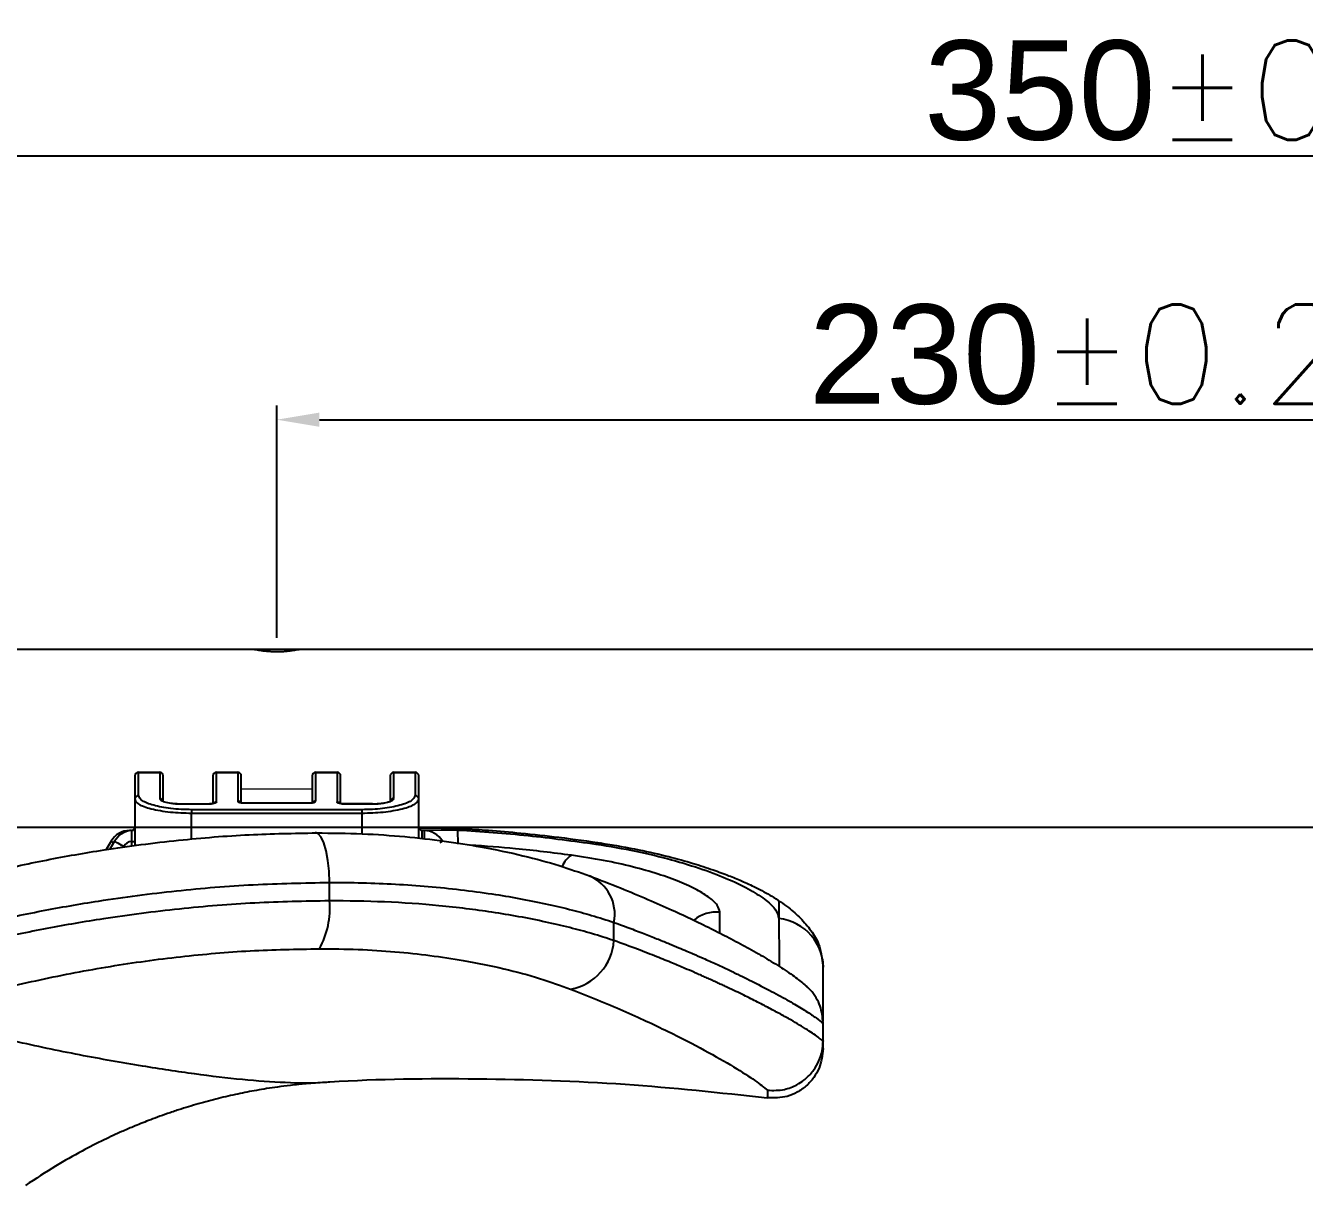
# Model space of a CAD drawing. Header units: millimetres. Extents: x 120 to 960, y 55 to 649.
# Drawn here: x 664.1 to 754.3, y 441.4 to 523.2 of the extents above; entities that cross this region are included whole.
import ezdxf

# ---------------------------------------------------------------- set-up
doc = ezdxf.new("R2010")
doc.units = ezdxf.units.MM
doc.layers.get('0').update_dxf_attribs({"lineweight": 13})
doc.layers.add('윤곽선', color=7, linetype='Continuous', lineweight=9)
doc.styles.get("Standard").update_dxf_attribs({"font": 'arial.ttf'})
doc.dimstyles.new('2-1사본 Standard', dxfattribs={"dimtxt": 2.5, "dimasz": 3, "dimexe": 1, "dimexo": 1, "dimgap": 1, "dimtad": 1, "dimdec": 1, "dimlfac": 2, "dimdsep": 46, "dimtxsty": 'Standard', "dimcen": 0.09, "dimclrd": 1, "dimclre": 1, "dimclrt": 2, "dimadec": 0, "dimazin": 0, "dimtfac": 1, "dimtdec": 1, "dimtmove": 0, "dimatfit": 3, "dimfxl": 0, "dimtolj": 1, "dimtzin": 0, "dimarcsym": 0})

# ---------------------------------------------------------------- blocks, each defined once
blk = doc.blocks.new('*D3')
at = {"layer": 'Defpoints', "color": 0}
for p in [(796.838, 495.404), (681.838, 479.044), (796.838, 479.044)]:
    blk.add_point(p, dxfattribs=at)
at = {"layer": '윤곽선', "color": 1, "lineweight": -2}
for p, q in [((681.838, 480.044), (681.838, 496.404)), ((796.838, 480.044), (796.838, 496.404)), ((684.838, 495.404), (793.838, 495.404))]:
    blk.add_line(p, q, dxfattribs=at)
at = {"layer": '윤곽선', "color": 1}
for points in [[(684.838, 495.904), (684.838, 494.904), (681.838, 495.404)], [(793.838, 494.904), (793.838, 495.904), (796.838, 495.404)]]:
    blk.add_solid(points, dxfattribs=at)
at = {"layer": '윤곽선', "color": 2, "insert": (738.284, 499.977), "char_height": 7, "attachment_point": 5}
blk.add_mtext('\\A1;230{\\Fromans,whtgtxt|c129;%%P0.2}', dxfattribs=at)
blk = doc.blocks.new('*D4')
at = {"layer": 'Defpoints', "color": 0}
for p in [(826.863, 514.009), (651.863, 479.702), (826.863, 475.978)]:
    blk.add_point(p, dxfattribs=at)
at = {"layer": '윤곽선', "color": 1, "lineweight": -2}
for p, q in [((651.863, 480.702), (651.863, 515.009)), ((826.863, 476.978), (826.863, 515.009)), ((654.863, 514.009), (823.863, 514.009))]:
    blk.add_line(p, q, dxfattribs=at)
at = {"layer": '윤곽선', "color": 1}
for points in [[(654.863, 514.509), (654.863, 513.509), (651.863, 514.009)], [(823.863, 513.509), (823.863, 514.509), (826.863, 514.009)]]:
    blk.add_solid(points, dxfattribs=at)
at = {"layer": '윤곽선', "color": 2, "insert": (746.416, 518.583), "char_height": 7, "attachment_point": 5}
blk.add_mtext('\\A1;350{\\Fromans,whtgtxt|c129;%%P0.3}', dxfattribs=at)

msp = doc.modelspace()

# ---------------------------------------------------------------- linework, layer by layer
at = {"color": 7, "linetype": 'Continuous', "lineweight": 25}
for p, q in [((818.863, 479.202), (651.863, 479.202)), ((672.088, 470.559), (673.588, 470.559)), ((672.088, 470.559), (673.588, 470.559)), ((672.088, 470.555), (673.588, 470.555)), ((672.088, 468.912), (672.088, 470.555)), ((672.088, 470.555), (673.588, 470.555)), ((672.088, 468.912), (672.088, 470.555)), ((673.588, 470.555), (673.588, 468.724)), ((673.588, 470.555), (673.588, 468.724)), ((677.588, 470.559), (679.088, 470.559)), ((677.588, 470.559), (679.088, 470.559)), ((677.588, 470.555), (679.088, 470.555)), ((677.588, 468.466), (677.588, 470.555)), ((677.588, 470.555), (679.088, 470.555)), ((677.588, 468.466), (677.588, 470.555)), ((679.088, 470.555), (679.088, 468.531)), ((679.088, 470.555), (679.088, 468.531)), ((684.588, 470.559), (686.088, 470.559)), ((684.588, 470.559), (686.088, 470.559)), ((684.588, 470.555), (686.088, 470.555)), ((684.588, 468.531), (684.588, 470.555)), ((684.588, 470.555), (686.088, 470.555)), ((684.588, 468.531), (684.588, 470.555)), ((686.088, 470.555), (686.088, 468.466)), ((686.088, 470.555), (686.088, 468.466)), ((690.088, 470.559), (691.588, 470.559)), ((690.088, 470.559), (691.588, 470.559)), ((690.088, 470.555), (691.588, 470.555)), ((690.088, 468.724), (690.088, 470.555)), ((690.088, 470.555), (691.588, 470.555)), ((690.088, 468.724), (690.088, 470.555)), ((691.588, 470.555), (691.588, 468.912)), ((691.588, 470.555), (691.588, 468.912)), ((671.838, 470.309), (671.838, 468.669)), ((671.838, 470.309), (671.838, 468.669)), ((673.838, 468.481), (673.838, 470.309)), ((673.838, 468.481), (673.838, 470.309)), ((677.338, 470.309), (677.338, 468.362)), ((677.338, 470.309), (677.338, 468.362)), ((679.338, 468.423), (679.338, 470.309)), ((679.338, 468.423), (679.338, 470.309)), ((684.338, 470.309), (684.338, 468.427)), ((684.338, 470.309), (684.338, 468.427)), ((686.338, 468.357), (686.338, 470.309)), ((686.338, 468.357), (686.338, 470.309)), ((689.838, 470.309), (689.838, 468.481)), ((689.838, 470.309), (689.838, 468.481)), ((691.838, 468.669), (691.838, 470.309)), ((691.838, 468.669), (691.838, 470.309)), ((671.838, 468.669), (671.838, 465.372)), ((671.838, 468.669), (671.838, 465.372)), ((691.838, 465.915), (691.838, 468.669)), ((691.838, 465.915), (691.838, 468.669)), ((675.088, 468.342), (677.088, 468.342)), ((675.088, 468.342), (677.088, 468.342)), ((675.088, 468.334), (677.088, 468.334)), ((675.088, 468.334), (677.088, 468.334)), ((687.838, 467.925), (675.838, 467.925)), ((675.838, 467.925), (675.838, 467.684)), ((687.838, 467.925), (675.838, 467.925)), ((675.838, 467.925), (675.838, 467.684)), ((679.588, 468.408), (684.088, 468.408)), ((679.588, 468.408), (684.088, 468.408)), ((679.588, 468.4), (684.088, 468.4)), ((679.588, 468.4), (684.088, 468.4)), ((686.588, 468.342), (688.588, 468.342)), ((686.588, 468.342), (688.588, 468.342)), ((688.588, 468.334), (686.588, 468.334)), ((688.588, 468.334), (686.588, 468.334)), ((687.838, 467.925), (687.838, 467.684)), ((687.838, 467.925), (687.838, 467.684)), ((675.838, 467.684), (687.838, 467.684)), ((675.838, 467.684), (687.838, 467.684)), ((651.863, 466.702), (787.239, 466.702)), ((651.863, 466.702), (671.838, 466.702)), ((651.863, 466.702), (787.239, 466.702)), ((651.863, 466.702), (671.838, 466.702)), ((671.588, 466.452), (671.462, 466.452)), ((671.588, 466.452), (671.462, 466.452)), ((671.605, 466.449), (671.605, 466.433)), ((671.605, 466.449), (671.605, 466.433)), ((684.619, 466.29), (684.538, 466.297)), ((684.619, 466.29), (684.538, 466.297)), ((691.893, 466.649), (694.932, 466.593)), ((691.893, 466.649), (694.932, 466.593)), ((692.214, 466.452), (692.088, 466.452)), ((692.214, 466.452), (692.088, 466.452)), ((694.619, 465.491), (694.6, 466.492)), ((694.619, 465.491), (694.6, 466.492)), ((670.163, 465.702), (669.822, 465.111)), ((670.163, 465.702), (669.822, 465.111)), ((670.405, 465.702), (670.083, 465.144)), ((670.405, 465.702), (670.083, 465.144)), ((671.588, 465.693), (671.838, 465.693)), ((671.588, 465.693), (671.838, 465.693)), ((685.549, 461.502), (685.549, 462.797)), ((685.549, 461.502), (685.549, 462.797)), ((705.603, 458.703), (705.603, 459.983)), ((705.603, 458.703), (705.603, 459.983)), ((720.286, 457.419), (720.338, 456.829)), ((720.286, 457.419), (720.338, 456.829)), ((720.338, 451.629), (720.338, 452.872)), ((720.338, 451.629), (720.338, 452.872)), ((685.228, 448.709), (685.126, 448.697)), ((685.228, 448.709), (685.126, 448.697)), ((716.414, 447.676), (716.414, 447.679)), ((716.414, 447.676), (716.414, 447.679))]:
    msp.add_line(p, q, dxfattribs=at)
for p, q in [((683.442, 479.203), (680.235, 479.201)), ((683.442, 479.203), (680.235, 479.201)), ((684.338, 469.368), (679.338, 469.368)), ((684.338, 469.368), (679.338, 469.368))]:
    msp.add_line(p, q)
at = {"color": 8, "linetype": 'Continuous', "lineweight": 25}
for p, q in [((672.088, 470.559), (672.088, 470.555)), ((672.088, 470.559), (672.088, 470.555)), ((673.588, 470.559), (673.588, 470.555)), ((673.588, 470.559), (673.588, 470.555)), ((677.588, 470.559), (677.588, 470.555)), ((677.588, 470.559), (677.588, 470.555)), ((679.088, 470.559), (679.088, 470.555)), ((679.088, 470.559), (679.088, 470.555)), ((684.588, 470.555), (684.588, 470.559)), ((684.588, 470.555), (684.588, 470.559)), ((686.088, 470.555), (686.088, 470.559)), ((686.088, 470.555), (686.088, 470.559)), ((690.088, 470.555), (690.088, 470.559)), ((690.088, 470.555), (690.088, 470.559)), ((691.588, 470.555), (691.588, 470.559)), ((691.588, 470.555), (691.588, 470.559)), ((675.088, 468.342), (675.088, 468.334)), ((675.088, 468.342), (675.088, 468.334)), ((677.088, 468.342), (677.088, 468.334)), ((677.088, 468.342), (677.088, 468.334)), ((679.588, 468.408), (679.588, 468.4)), ((679.588, 468.408), (679.588, 468.4)), ((684.088, 468.408), (684.088, 468.4)), ((684.088, 468.408), (684.088, 468.4)), ((686.588, 468.334), (686.588, 468.342)), ((686.588, 468.334), (686.588, 468.342)), ((688.588, 468.334), (688.588, 468.342)), ((688.588, 468.334), (688.588, 468.342)), ((675.838, 465.843), (675.838, 467.684)), ((675.838, 465.843), (675.838, 467.684)), ((687.838, 467.684), (687.838, 466.225)), ((687.838, 467.684), (687.838, 466.225)), ((671.462, 466.433), (671.462, 466.452)), ((671.462, 466.433), (671.462, 466.452)), ((671.588, 466.452), (671.588, 466.448)), ((671.588, 466.452), (671.588, 466.448)), ((692.002, 466.512), (694.6, 466.492)), ((692.002, 466.512), (694.6, 466.492)), ((692.088, 465.89), (692.088, 466.452)), ((692.088, 465.89), (692.088, 466.452)), ((692.214, 466.452), (692.214, 465.875)), ((692.214, 466.452), (692.214, 465.875)), ((671.588, 465.693), (671.588, 465.34)), ((671.588, 465.693), (671.588, 465.34)), ((713.065, 459.229), (713.056, 460.701)), ((713.065, 459.229), (713.056, 460.701))]:
    msp.add_line(p, q, dxfattribs=at)
at = {"color": 8, "linetype": 'Continuous', "lineweight": 25, "flags": 128}
for points in [[(685.549, 462.797), (685.52, 463.594), (685.442, 464.349), (685.317, 465.023), (685.154, 465.579), (684.959, 465.99), (684.745, 466.232), (684.619, 466.29)], [(685.549, 462.797), (685.52, 463.594), (685.442, 464.349), (685.317, 465.023), (685.154, 465.579), (684.959, 465.99), (684.745, 466.232), (684.619, 466.29)], [(694.6, 466.492), (694.829, 466.603), (694.933, 466.593)], [(694.6, 466.492), (694.829, 466.603), (694.933, 466.593)], [(670.345, 465.598), (670.273, 465.639), (670.213, 465.674), (670.176, 465.695), (670.163, 465.702)], [(670.345, 465.598), (670.273, 465.639), (670.213, 465.674), (670.176, 465.695), (670.163, 465.702)], [(693.513, 465.702), (693.5, 465.695), (693.463, 465.674), (693.403, 465.639), (693.332, 465.598)], [(693.513, 465.702), (693.5, 465.695), (693.463, 465.674), (693.403, 465.639), (693.332, 465.598)], [(704.334, 465.498), (704.67, 465.577), (704.829, 465.552)], [(704.334, 465.498), (704.67, 465.577), (704.829, 465.552)]]:
    msp.add_lwpolyline(points, dxfattribs=at)
at = {"color": 7, "linetype": 'Continuous', "lineweight": 25, "flags": 128}
msp.add_lwpolyline([(671.055, 465.327), (670.928, 465.4), (670.806, 465.471), (670.694, 465.536), (670.595, 465.592), (670.515, 465.639), (670.454, 465.674), (670.418, 465.695), (670.405, 465.702)], dxfattribs=at)
msp.add_lwpolyline([(671.055, 465.327), (670.928, 465.4), (670.806, 465.471), (670.694, 465.536), (670.595, 465.592), (670.515, 465.639), (670.454, 465.674), (670.418, 465.695), (670.405, 465.702)], dxfattribs=at)
at = {"color": 7, "linetype": 'Continuous', "lineweight": 25}
for centre, radius, start, end in [((672.088, 470.309), 0.25, 90, 180), ((672.088, 470.309), 0.25, 90, 180), ((672.086, 470.307), 0.248, 89.51572, 179.5018), ((672.086, 470.307), 0.248, 89.51572, 179.5018), ((673.588, 470.309), 0.25, 0, 90), ((673.588, 470.309), 0.25, 0, 90), ((673.59, 470.307), 0.248, 0.49942, 90.48306), ((673.59, 470.307), 0.248, 0.49942, 90.48306), ((677.588, 470.309), 0.25, 90, 180), ((677.588, 470.309), 0.25, 90, 180), ((677.586, 470.307), 0.248, 89.51572, 179.5018), ((677.586, 470.307), 0.248, 89.51572, 179.5018), ((679.088, 470.309), 0.25, 0, 90), ((679.088, 470.309), 0.25, 0, 90), ((679.09, 470.307), 0.248, 0.49942, 90.48306), ((679.09, 470.307), 0.248, 0.49942, 90.48306), ((684.588, 470.309), 0.25, 90, 180), ((684.588, 470.309), 0.25, 90, 180), ((684.586, 470.307), 0.248, 89.51572, 179.5018), ((684.586, 470.307), 0.248, 89.51572, 179.5018), ((686.088, 470.309), 0.25, 0, 90), ((686.088, 470.309), 0.25, 0, 90), ((686.09, 470.307), 0.248, 0.4982, 90.48428), ((686.09, 470.307), 0.248, 0.4982, 90.48428), ((690.088, 470.309), 0.25, 90, 180), ((690.088, 470.309), 0.25, 90, 180), ((690.086, 470.307), 0.248, 89.51572, 179.5018), ((690.086, 470.307), 0.248, 89.51572, 179.5018), ((691.588, 470.309), 0.25, 0, 90), ((691.588, 470.309), 0.25, 0, 90), ((691.59, 470.307), 0.248, 0.4982, 90.48428), ((691.59, 470.307), 0.248, 0.4982, 90.48428), ((672.084, 468.665), 0.246, 89.16643, 179.13814), ((672.084, 468.665), 0.246, 89.16643, 179.13814), ((691.592, 468.665), 0.246, 0.86186, 90.83357), ((691.592, 468.665), 0.246, 0.86186, 90.83357), ((671.462, 464.952), 1.5, 90, 150), ((671.462, 464.952), 1.5, 90, 150), ((671.704, 464.952), 1.5, 93.80151, 150), ((671.704, 464.952), 1.5, 93.80151, 150), ((671.588, 466.702), 0.25, 270, 0), ((671.588, 466.702), 0.25, 270, 0), ((671.588, 466.698), 0.25, 273.80151, 0), ((671.588, 466.698), 0.25, 273.80151, 0), ((692.088, 466.702), 0.25, 180, 270), ((692.088, 466.702), 0.25, 180, 270), ((692.214, 464.952), 1.5, 30, 90), ((692.214, 464.952), 1.5, 30, 90), ((671.704, 464.952), 0.75, 98.89943, 150), ((671.704, 464.952), 0.75, 98.89943, 150), ((679.792, 460.947), 5.784, 330.78793, 5.50268), ((679.792, 460.947), 5.784, 330.78793, 5.50268), ((701.878, 458.958), 3.734, 280.33732, 356.07901), ((701.878, 458.958), 3.734, 280.33732, 356.07901)]:
    msp.add_arc(centre, radius, start, end, dxfattribs=at)
at = {"color": 8, "linetype": 'Continuous', "lineweight": 25}
for centre, radius, start, end in [((673.591, 468.476), 0.248, 12.19103, 90.75222), ((673.591, 468.476), 0.248, 12.19103, 90.75222), ((690.085, 468.476), 0.248, 89.24457, 167.94762), ((690.085, 468.476), 0.248, 89.24457, 167.94762), ((677.587, 468.213), 0.253, 89.73945, 143.47592), ((677.587, 468.213), 0.253, 89.73945, 143.47592), ((679.089, 468.279), 0.253, 36.78351, 90.25944), ((679.089, 468.279), 0.253, 36.78351, 90.25944), ((684.587, 468.279), 0.253, 89.74152, 143.2147), ((684.587, 468.279), 0.253, 89.74152, 143.2147), ((686.089, 468.214), 0.252, 36.38489, 90.31136), ((686.089, 468.214), 0.252, 36.38489, 90.31136), ((703.475, 463.305), 1.656, 121.75659, 157.79304), ((703.475, 463.305), 1.656, 121.75659, 157.79304), ((702.71, 460.551), 2.948, 348.87991, 66.60871), ((702.71, 460.551), 2.948, 348.87991, 66.60871), ((712.837, 458.183), 2.528, 85.01803, 128.99954), ((712.837, 458.183), 2.528, 85.01803, 128.99954), ((716.871, 456.795), 3.472, 357.04261, 84.24235), ((716.871, 456.795), 3.472, 357.04261, 84.24235)]:
    msp.add_arc(centre, radius, start, end, dxfattribs=at)
at = {"color": 7, "linetype": 'Continuous', "lineweight": 25}
for points, knots in [([(683.442, 479.201), (683.44, 479.202), (683.429, 479.204), (683.313, 479.187), (683.094, 479.148), (682.862, 479.116), (682.69, 479.093), (682.47, 479.069), (682.151, 479.048), (681.834, 479.041), (681.517, 479.049), (681.209, 479.069), (681.015, 479.09), (680.903, 479.104), (680.817, 479.116), (680.579, 479.149), (680.36, 479.188), (680.247, 479.204), (680.237, 479.202), (680.235, 479.201)], [0, 0, 0, 0, 0.019468, 0.089551, 0.2263, 0.273774, 0.287712, 0.363732, 0.434429, 0.50107, 0.567205, 0.638414, 0.70708, 0.709003, 0.726209, 0.775801, 0.91245, 0.98273, 1, 1, 1, 1]), ([(683.442, 479.201), (683.44, 479.202), (683.429, 479.204), (683.313, 479.187), (683.094, 479.148), (682.862, 479.116), (682.69, 479.093), (682.47, 479.069), (682.151, 479.048), (681.834, 479.041), (681.517, 479.049), (681.209, 479.069), (681.015, 479.09), (680.903, 479.104), (680.817, 479.116), (680.579, 479.149), (680.36, 479.188), (680.247, 479.204), (680.237, 479.202), (680.235, 479.201)], [0, 0, 0, 0, 0.019468, 0.089551, 0.2263, 0.273774, 0.287712, 0.363732, 0.434429, 0.50107, 0.567205, 0.638414, 0.70708, 0.709003, 0.726209, 0.775801, 0.91245, 0.98273, 1, 1, 1, 1]), ([(671.838, 468.669), (671.866, 468.582), (671.902, 468.472), (672.063, 468.356), (672.299, 468.204), (672.769, 468.026), (673.609, 467.853), (674.545, 467.723), (675.328, 467.7), (675.838, 467.684)], [0, 0, 0, 0, 0.180705, 0.229749, 0.243882, 0.499671, 0.632877, 0.760702, 1, 1, 1, 1]), ([(671.838, 468.669), (671.866, 468.582), (671.902, 468.472), (672.063, 468.356), (672.299, 468.204), (672.769, 468.026), (673.609, 467.853), (674.545, 467.723), (675.328, 467.7), (675.838, 467.684)], [0, 0, 0, 0, 0.180705, 0.229749, 0.243882, 0.499671, 0.632877, 0.760702, 1, 1, 1, 1]), ([(675.838, 467.925), (675.59, 467.929), (675.089, 467.937), (674.137, 468.023), (673.097, 468.215), (672.255, 468.548), (672.144, 468.79), (672.088, 468.912)], [0, 0, 0, 0, 0.1247747, 0.2514306, 0.5006151, 0.7495797, 1, 1, 1, 1]), ([(675.838, 467.925), (675.59, 467.929), (675.089, 467.937), (674.137, 468.023), (673.097, 468.215), (672.255, 468.548), (672.144, 468.79), (672.088, 468.912)], [0, 0, 0, 0, 0.1247747, 0.2514306, 0.5006151, 0.7495797, 1, 1, 1, 1]), ([(673.588, 468.724), (673.61, 468.674), (673.654, 468.576), (673.993, 468.445), (674.407, 468.371), (674.789, 468.338), (674.988, 468.335), (675.088, 468.334)], [0, 0, 0, 0, 0.250202, 0.499856, 0.749392, 0.87475, 1, 1, 1, 1]), ([(673.588, 468.724), (673.61, 468.674), (673.654, 468.576), (673.993, 468.445), (674.407, 468.371), (674.789, 468.338), (674.988, 468.335), (675.088, 468.334)], [0, 0, 0, 0, 0.250202, 0.499856, 0.749392, 0.87475, 1, 1, 1, 1]), ([(691.588, 468.912), (691.532, 468.79), (691.42, 468.547), (690.578, 468.215), (689.541, 468.024), (688.589, 467.938), (688.089, 467.929), (687.838, 467.925)], [0, 0, 0, 0, 0.250755, 0.499811, 0.748682, 0.874043, 1, 1, 1, 1]), ([(691.588, 468.912), (691.532, 468.79), (691.42, 468.547), (690.578, 468.215), (689.541, 468.024), (688.589, 467.938), (688.089, 467.929), (687.838, 467.925)], [0, 0, 0, 0, 0.250755, 0.499811, 0.748682, 0.874043, 1, 1, 1, 1]), ([(687.838, 467.684), (688.348, 467.7), (689.13, 467.723), (690.066, 467.853), (690.894, 468.023), (691.352, 468.195), (691.599, 468.346), (691.772, 468.466), (691.81, 468.583), (691.838, 468.669)], [0, 0, 0, 0, 0.23907, 0.366769, 0.499842, 0.748627, 0.756113, 0.819702, 1, 1, 1, 1]), ([(687.838, 467.684), (688.348, 467.7), (689.13, 467.723), (690.066, 467.853), (690.894, 468.023), (691.352, 468.195), (691.599, 468.346), (691.772, 468.466), (691.81, 468.583), (691.838, 468.669)], [0, 0, 0, 0, 0.23907, 0.366769, 0.499842, 0.748627, 0.756113, 0.819702, 1, 1, 1, 1]), ([(688.588, 468.334), (688.688, 468.335), (688.888, 468.338), (689.27, 468.371), (689.685, 468.446), (690.023, 468.576), (690.066, 468.675), (690.088, 468.724)], [0, 0, 0, 0, 0.125396, 0.251576, 0.500994, 0.750467, 1, 1, 1, 1]), ([(688.588, 468.334), (688.688, 468.335), (688.888, 468.338), (689.27, 468.371), (689.685, 468.446), (690.023, 468.576), (690.066, 468.675), (690.088, 468.724)], [0, 0, 0, 0, 0.125396, 0.251576, 0.500994, 0.750467, 1, 1, 1, 1]), ([(674.396, 468.385), (674.493, 468.373), (674.704, 468.348), (674.953, 468.344), (675.088, 468.342)], [0, 0, 0, 0, 0.455156, 1, 1, 1, 1]), ([(674.396, 468.385), (674.493, 468.373), (674.704, 468.348), (674.953, 468.344), (675.088, 468.342)], [0, 0, 0, 0, 0.455156, 1, 1, 1, 1]), ([(677.588, 468.466), (677.582, 468.449), (677.569, 468.415), (677.47, 468.378), (677.371, 468.356), (677.283, 468.343), (677.188, 468.335), (677.122, 468.334), (677.088, 468.334)], [0, 0, 0, 0, 0.2506822, 0.4991552, 0.6280756, 0.7508945, 0.87303, 1, 1, 1, 1]), ([(677.588, 468.466), (677.582, 468.449), (677.569, 468.415), (677.47, 468.378), (677.371, 468.356), (677.283, 468.343), (677.188, 468.335), (677.122, 468.334), (677.088, 468.334)], [0, 0, 0, 0, 0.2506822, 0.4991552, 0.6280756, 0.7508945, 0.87303, 1, 1, 1, 1]), ([(677.088, 468.342), (677.122, 468.342), (677.187, 468.343), (677.267, 468.349), (677.323, 468.355), (677.341, 468.354), (677.349, 468.354)], [0, 0, 0, 0, 0.290313, 0.555794, 0.799933, 1, 1, 1, 1]), ([(677.088, 468.342), (677.122, 468.342), (677.187, 468.343), (677.267, 468.349), (677.323, 468.355), (677.341, 468.354), (677.349, 468.354)], [0, 0, 0, 0, 0.290313, 0.555794, 0.799933, 1, 1, 1, 1]), ([(679.088, 468.531), (679.094, 468.514), (679.107, 468.481), (679.206, 468.444), (679.305, 468.422), (679.392, 468.409), (679.488, 468.401), (679.554, 468.4), (679.588, 468.4)], [0, 0, 0, 0, 0.250396, 0.498307, 0.6275306, 0.7505883, 0.8729003, 1, 1, 1, 1]), ([(679.088, 468.531), (679.094, 468.514), (679.107, 468.481), (679.206, 468.444), (679.305, 468.422), (679.392, 468.409), (679.488, 468.401), (679.554, 468.4), (679.588, 468.4)], [0, 0, 0, 0, 0.250396, 0.498307, 0.6275306, 0.7505883, 0.8729003, 1, 1, 1, 1]), ([(679.346, 468.417), (679.361, 468.416), (679.393, 468.415), (679.476, 468.408), (679.549, 468.408), (679.588, 468.408)], [0, 0, 0, 0, 0.269065, 0.607993, 1, 1, 1, 1]), ([(679.346, 468.417), (679.361, 468.416), (679.393, 468.415), (679.476, 468.408), (679.549, 468.408), (679.588, 468.408)], [0, 0, 0, 0, 0.269065, 0.607993, 1, 1, 1, 1]), ([(684.088, 468.4), (684.122, 468.4), (684.188, 468.401), (684.283, 468.409), (684.371, 468.422), (684.47, 468.444), (684.569, 468.48), (684.582, 468.514), (684.588, 468.531)], [0, 0, 0, 0, 0.126978, 0.249127, 0.371942, 0.500842, 0.749337, 1, 1, 1, 1]), ([(684.088, 468.4), (684.122, 468.4), (684.188, 468.401), (684.283, 468.409), (684.371, 468.422), (684.47, 468.444), (684.569, 468.48), (684.582, 468.514), (684.588, 468.531)], [0, 0, 0, 0, 0.126978, 0.249127, 0.371942, 0.500842, 0.749337, 1, 1, 1, 1]), ([(684.088, 468.408), (684.122, 468.408), (684.187, 468.409), (684.267, 468.415), (684.322, 468.421), (684.34, 468.42), (684.348, 468.419)], [0, 0, 0, 0, 0.2934696, 0.5618441, 0.8086628, 1, 1, 1, 1]), ([(684.088, 468.408), (684.122, 468.408), (684.187, 468.409), (684.267, 468.415), (684.322, 468.421), (684.34, 468.42), (684.348, 468.419)], [0, 0, 0, 0, 0.2934696, 0.5618441, 0.8086628, 1, 1, 1, 1]), ([(686.588, 468.334), (686.554, 468.334), (686.488, 468.335), (686.392, 468.343), (686.305, 468.356), (686.206, 468.378), (686.107, 468.415), (686.094, 468.449), (686.088, 468.466)], [0, 0, 0, 0, 0.127087, 0.249394, 0.372452, 0.501698, 0.749591, 1, 1, 1, 1]), ([(686.588, 468.334), (686.554, 468.334), (686.488, 468.335), (686.392, 468.343), (686.305, 468.356), (686.206, 468.378), (686.107, 468.415), (686.094, 468.449), (686.088, 468.466)], [0, 0, 0, 0, 0.127087, 0.249394, 0.372452, 0.501698, 0.749591, 1, 1, 1, 1]), ([(686.344, 468.351), (686.359, 468.35), (686.392, 468.349), (686.476, 468.342), (686.549, 468.342), (686.588, 468.342)], [0, 0, 0, 0, 0.281674, 0.614852, 1, 1, 1, 1]), ([(686.344, 468.351), (686.359, 468.35), (686.392, 468.349), (686.476, 468.342), (686.549, 468.342), (686.588, 468.342)], [0, 0, 0, 0, 0.281674, 0.614852, 1, 1, 1, 1]), ([(688.588, 468.342), (688.703, 468.344), (688.925, 468.347), (689.223, 468.376), (689.458, 468.412), (689.655, 468.454), (689.715, 468.476), (689.747, 468.488)], [0, 0, 0, 0, 0.219586, 0.424791, 0.616325, 0.795019, 1, 1, 1, 1]), ([(688.588, 468.342), (688.703, 468.344), (688.925, 468.347), (689.223, 468.376), (689.458, 468.412), (689.655, 468.454), (689.715, 468.476), (689.747, 468.488)], [0, 0, 0, 0, 0.219586, 0.424791, 0.616325, 0.795019, 1, 1, 1, 1]), ([(653.126, 461.144), (654.528, 461.581), (657.276, 462.437), (661.459, 463.503), (665.573, 464.397), (670.054, 465.187), (674.837, 465.804), (679.851, 466.207), (683.052, 466.263), (684.62, 466.29)], [0, 0, 0, 0, 0.139349, 0.2731, 0.403078, 0.530075, 0.693977, 0.850161, 1, 1, 1, 1]), ([(653.126, 461.144), (654.528, 461.581), (657.276, 462.437), (661.459, 463.503), (665.573, 464.397), (670.054, 465.187), (674.837, 465.804), (679.851, 466.207), (683.052, 466.263), (684.62, 466.29)], [0, 0, 0, 0, 0.139349, 0.2731, 0.403078, 0.530075, 0.693977, 0.850161, 1, 1, 1, 1]), ([(671.605, 466.433), (671.627, 466.439), (671.673, 466.45), (671.736, 466.489), (671.791, 466.544), (671.812, 466.588), (671.822, 466.61)], [0, 0, 0, 0, 0.2338234, 0.4824092, 0.7401465, 1, 1, 1, 1]), ([(671.605, 466.433), (671.627, 466.439), (671.673, 466.45), (671.736, 466.489), (671.791, 466.544), (671.812, 466.588), (671.822, 466.61)], [0, 0, 0, 0, 0.2338234, 0.4824092, 0.7401465, 1, 1, 1, 1]), ([(684.62, 466.29), (685.709, 466.278), (687.847, 466.256), (690.861, 466.045), (693.649, 465.732), (696.457, 465.287), (699.188, 464.708), (701.769, 464.007), (703.185, 463.505), (703.879, 463.258)], [0, 0, 0, 0, 0.139795, 0.274493, 0.405573, 0.53319, 0.695634, 0.850765, 1, 1, 1, 1]), ([(684.62, 466.29), (685.709, 466.278), (687.847, 466.256), (690.861, 466.045), (693.649, 465.732), (696.457, 465.287), (699.188, 464.708), (701.769, 464.007), (703.185, 463.505), (703.879, 463.258)], [0, 0, 0, 0, 0.139795, 0.274493, 0.405573, 0.53319, 0.695634, 0.850765, 1, 1, 1, 1]), ([(694.6, 466.492), (696.261, 466.379), (699.579, 466.153), (702.75, 465.716), (704.334, 465.498)], [0, 0, 0, 0, 0.50035, 1, 1, 1, 1]), ([(694.6, 466.492), (696.261, 466.379), (699.579, 466.153), (702.75, 465.716), (704.334, 465.498)], [0, 0, 0, 0, 0.50035, 1, 1, 1, 1]), ([(694.932, 466.593), (695.541, 466.555), (696.917, 466.468), (699.187, 466.269), (701.892, 465.976), (703.799, 465.701), (704.828, 465.552)], [0, 0, 0, 0, 0.180164, 0.406784, 0.679905, 1, 1, 1, 1]), ([(694.932, 466.593), (695.541, 466.555), (696.917, 466.468), (699.187, 466.269), (701.892, 465.976), (703.799, 465.701), (704.828, 465.552)], [0, 0, 0, 0, 0.180164, 0.406784, 0.679905, 1, 1, 1, 1]), ([(704.334, 465.498), (705.286, 465.34), (707.176, 465.026), (709.695, 464.409), (711.914, 463.726), (713.788, 462.996), (715.291, 462.253), (716.382, 461.53), (717.084, 460.844), (717.174, 460.448), (717.219, 460.25), (717.219, 460.25), (717.219, 460.25), (717.219, 460.25), (717.219, 460.25), (717.219, 460.25), (717.219, 460.25)], [0, 0, 0, 0, 0.127579, 0.253453, 0.379062, 0.504281, 0.628388, 0.753016, 0.876366, 1, 1, 1, 1, 1, 1, 1.000011, 1.000011, 1.000011, 1.000011]), ([(704.334, 465.498), (705.286, 465.34), (707.176, 465.026), (709.695, 464.409), (711.914, 463.726), (713.788, 462.996), (715.291, 462.253), (716.382, 461.53), (717.084, 460.844), (717.174, 460.448), (717.219, 460.25), (717.219, 460.25), (717.219, 460.25), (717.219, 460.25), (717.219, 460.25), (717.219, 460.25), (717.219, 460.25)], [0, 0, 0, 0, 0.127579, 0.253453, 0.379062, 0.504281, 0.628388, 0.753016, 0.876366, 1, 1, 1, 1, 1, 1, 1.000011, 1.000011, 1.000011, 1.000011]), ([(704.828, 465.552), (705.683, 465.408), (707.301, 465.136), (709.402, 464.646), (711.136, 464.165), (712.536, 463.71), (713.664, 463.295), (714.632, 462.897), (715.661, 462.422), (716.8, 461.802), (717.868, 461.075), (718.796, 460.263), (719.527, 459.399), (720.04, 458.539), (720.151, 457.99), (720.199, 457.757), (720.199, 457.757), (720.199, 457.757), (720.199, 457.757), (720.233, 457.588), (720.267, 457.419), (720.301, 457.25)], [0, 0, 0, 0, 0.10661, 0.201691, 0.285901, 0.360065, 0.423935, 0.47869, 0.539837, 0.61249, 0.697847, 0.770301, 0.849618, 0.936234, 1, 1, 1, 1, 1, 1, 1.046231, 1.046231, 1.046231, 1.046231]), ([(704.828, 465.552), (705.683, 465.408), (707.301, 465.136), (709.402, 464.646), (711.136, 464.165), (712.536, 463.71), (713.664, 463.295), (714.632, 462.897), (715.661, 462.422), (716.8, 461.802), (717.868, 461.075), (718.796, 460.263), (719.527, 459.399), (720.04, 458.539), (720.151, 457.99), (720.199, 457.757), (720.199, 457.757), (720.199, 457.757), (720.199, 457.757), (720.233, 457.588), (720.267, 457.419), (720.301, 457.25)], [0, 0, 0, 0, 0.10661, 0.201691, 0.285901, 0.360065, 0.423935, 0.47869, 0.539837, 0.61249, 0.697847, 0.770301, 0.849618, 0.936234, 1, 1, 1, 1, 1, 1, 1.046231, 1.046231, 1.046231, 1.046231]), ([(713.056, 460.701), (713.019, 460.862), (712.946, 461.182), (712.377, 461.72), (711.489, 462.279), (710.271, 462.844), (708.747, 463.396), (706.943, 463.907), (704.899, 464.366), (703.37, 464.597), (702.603, 464.713)], [0, 0, 0, 0, 0.1248395, 0.2488304, 0.3731384, 0.4979321, 0.6225087, 0.7484077, 0.8737949, 1, 1, 1, 1]), ([(713.056, 460.701), (713.019, 460.862), (712.946, 461.182), (712.377, 461.72), (711.489, 462.279), (710.271, 462.844), (708.747, 463.396), (706.943, 463.907), (704.899, 464.366), (703.37, 464.597), (702.603, 464.713)], [0, 0, 0, 0, 0.1248395, 0.2488304, 0.3731384, 0.4979321, 0.6225087, 0.7484077, 0.8737949, 1, 1, 1, 1]), ([(703.879, 463.258), (704.618, 462.974), (706.06, 462.421), (707.984, 461.615), (709.686, 460.864), (711.216, 460.151), (712.6, 459.473), (713.928, 458.791), (715.205, 458.101), (716.45, 457.384), (717.593, 456.672), (718.575, 455.997), (718.999, 455.632), (719.213, 455.448)], [0, 0, 0, 0, 0.0910505, 0.1773951, 0.2592428, 0.3367675, 0.4169724, 0.4932714, 0.5784149, 0.6727269, 0.7761012, 0.8875365, 1, 1, 1, 1]), ([(703.879, 463.258), (704.618, 462.974), (706.06, 462.421), (707.984, 461.615), (709.686, 460.864), (711.216, 460.151), (712.6, 459.473), (713.928, 458.791), (715.205, 458.101), (716.45, 457.384), (717.593, 456.672), (718.575, 455.997), (718.999, 455.632), (719.213, 455.448)], [0, 0, 0, 0, 0.0910505, 0.1773951, 0.2592428, 0.3367675, 0.4169724, 0.4932714, 0.5784149, 0.6727269, 0.7761012, 0.8875365, 1, 1, 1, 1]), ([(653.378, 457.848), (654.614, 458.214), (657.183, 458.976), (661.163, 459.943), (665.23, 460.807), (669.757, 461.596), (674.749, 462.247), (680.211, 462.7), (683.766, 462.765), (685.549, 462.797)], [0, 0, 0, 0, 0.120233, 0.249812, 0.375713, 0.499019, 0.666585, 0.832769, 1, 1, 1, 1]), ([(653.378, 457.848), (654.614, 458.214), (657.183, 458.976), (661.163, 459.943), (665.23, 460.807), (669.757, 461.596), (674.749, 462.247), (680.211, 462.7), (683.766, 462.765), (685.549, 462.797)], [0, 0, 0, 0, 0.120233, 0.249812, 0.375713, 0.499019, 0.666585, 0.832769, 1, 1, 1, 1]), ([(685.549, 462.797), (686.327, 462.793), (687.905, 462.785), (690.228, 462.686), (692.54, 462.525), (694.817, 462.294), (696.948, 462.009), (698.951, 461.673), (700.779, 461.307), (702.488, 460.905), (704.116, 460.465), (705.088, 460.15), (705.603, 459.983)], [0, 0, 0, 0, 0.094623, 0.191844, 0.291727, 0.394335, 0.499722, 0.594764, 0.695997, 0.793055, 0.890428, 1, 1, 1, 1]), ([(685.549, 462.797), (686.327, 462.793), (687.905, 462.785), (690.228, 462.686), (692.54, 462.525), (694.817, 462.294), (696.948, 462.009), (698.951, 461.673), (700.779, 461.307), (702.488, 460.905), (704.116, 460.465), (705.088, 460.15), (705.603, 459.983)], [0, 0, 0, 0, 0.094623, 0.191844, 0.291727, 0.394335, 0.499722, 0.594764, 0.695997, 0.793055, 0.890428, 1, 1, 1, 1]), ([(685.549, 461.502), (683.806, 461.469), (680.32, 461.403), (674.974, 460.964), (670.068, 460.335), (665.609, 459.568), (661.591, 458.725), (657.656, 457.779), (655.115, 457.037), (653.887, 456.678)], [0, 0, 0, 0, 0.166258, 0.332401, 0.49884, 0.622942, 0.749575, 0.878916, 1, 1, 1, 1]), ([(685.549, 461.502), (683.806, 461.469), (680.32, 461.403), (674.974, 460.964), (670.068, 460.335), (665.609, 459.568), (661.591, 458.725), (657.656, 457.779), (655.115, 457.037), (653.887, 456.678)], [0, 0, 0, 0, 0.166258, 0.332401, 0.49884, 0.622942, 0.749575, 0.878916, 1, 1, 1, 1]), ([(705.603, 458.703), (705.091, 458.868), (704.124, 459.18), (702.502, 459.617), (700.795, 460.019), (698.963, 460.384), (696.499, 460.796), (693.371, 461.177), (689.521, 461.46), (686.853, 461.488), (685.549, 461.502)], [0, 0, 0, 0, 0.109023, 0.205939, 0.30305, 0.404737, 0.500181, 0.674308, 0.840821, 1, 1, 1, 1]), ([(705.603, 458.703), (705.091, 458.868), (704.124, 459.18), (702.502, 459.617), (700.795, 460.019), (698.963, 460.384), (696.499, 460.796), (693.371, 461.177), (689.521, 461.46), (686.853, 461.488), (685.549, 461.502)], [0, 0, 0, 0, 0.109023, 0.205939, 0.30305, 0.404737, 0.500181, 0.674308, 0.840821, 1, 1, 1, 1]), ([(705.603, 459.983), (706.002, 459.837), (706.765, 459.557), (707.805, 459.159), (708.712, 458.802), (709.492, 458.485), (710.155, 458.208), (710.71, 457.972), (711.283, 457.724), (711.974, 457.421), (712.78, 457.057), (713.589, 456.681), (714.327, 456.329), (714.996, 456.001), (715.94, 455.527), (717.058, 454.941), (718.23, 454.283), (719.17, 453.715), (719.899, 453.231), (720.193, 452.991), (720.338, 452.872)], [0, 0, 0, 0, 0.048406, 0.092439, 0.132101, 0.16739, 0.198307, 0.224852, 0.247024, 0.282748, 0.329484, 0.374394, 0.417479, 0.458739, 0.498176, 0.601615, 0.700684, 0.799948, 0.901041, 1, 1, 1, 1]), ([(705.603, 459.983), (706.002, 459.837), (706.765, 459.557), (707.805, 459.159), (708.712, 458.802), (709.492, 458.485), (710.155, 458.208), (710.71, 457.972), (711.283, 457.724), (711.974, 457.421), (712.78, 457.057), (713.589, 456.681), (714.327, 456.329), (714.996, 456.001), (715.94, 455.527), (717.058, 454.941), (718.23, 454.283), (719.17, 453.715), (719.899, 453.231), (720.193, 452.991), (720.338, 452.872)], [0, 0, 0, 0, 0.048406, 0.092439, 0.132101, 0.16739, 0.198307, 0.224852, 0.247024, 0.282748, 0.329484, 0.374394, 0.417479, 0.458739, 0.498176, 0.601615, 0.700684, 0.799948, 0.901041, 1, 1, 1, 1]), ([(655.629, 453.381), (657.185, 453.859), (660.299, 454.815), (665.16, 455.979), (670.093, 456.926), (675.053, 457.606), (680, 458.036), (683.222, 458.095), (684.84, 458.124)], [0, 0, 0, 0, 0.166551, 0.333483, 0.500913, 0.667281, 0.833005, 1, 1, 1, 1]), ([(655.629, 453.381), (657.185, 453.859), (660.299, 454.815), (665.16, 455.979), (670.093, 456.926), (675.053, 457.606), (680, 458.036), (683.222, 458.095), (684.84, 458.124)], [0, 0, 0, 0, 0.166551, 0.333483, 0.500913, 0.667281, 0.833005, 1, 1, 1, 1]), ([(684.84, 458.124), (685.756, 458.116), (687.581, 458.098), (690.187, 457.929), (692.665, 457.667), (695.264, 457.274), (697.887, 456.733), (700.449, 456.045), (701.846, 455.539), (702.548, 455.285)], [0, 0, 0, 0, 0.125015, 0.248847, 0.372609, 0.497323, 0.664665, 0.831623, 1, 1, 1, 1]), ([(684.84, 458.124), (685.756, 458.116), (687.581, 458.098), (690.187, 457.929), (692.665, 457.667), (695.264, 457.274), (697.887, 456.733), (700.449, 456.045), (701.846, 455.539), (702.548, 455.285)], [0, 0, 0, 0, 0.125015, 0.248847, 0.372609, 0.497323, 0.664665, 0.831623, 1, 1, 1, 1]), ([(720.338, 451.61), (720.253, 451.682), (720.081, 451.826), (719.709, 452.092), (719.247, 452.398), (718.699, 452.736), (718.07, 453.106), (717.36, 453.505), (716.543, 453.944), (715.63, 454.416), (714.603, 454.927), (713.765, 455.328), (713.167, 455.606), (712.872, 455.742), (712.567, 455.881), (712.252, 456.023), (711.927, 456.168), (711.592, 456.316), (711.152, 456.507), (710.54, 456.771), (709.676, 457.135), (708.573, 457.583), (707.209, 458.114), (706.163, 458.497), (705.603, 458.703)], [0, 0, 0, 0, 0.0616, 0.124031, 0.187304, 0.251429, 0.311465, 0.37321, 0.436668, 0.501845, 0.565396, 0.633597, 0.649547, 0.665732, 0.682151, 0.698805, 0.715694, 0.732817, 0.750174, 0.78189, 0.822731, 0.872696, 0.931786, 1, 1, 1, 1]), ([(720.338, 451.61), (720.253, 451.682), (720.081, 451.826), (719.709, 452.092), (719.247, 452.398), (718.699, 452.736), (718.07, 453.106), (717.36, 453.505), (716.543, 453.944), (715.63, 454.416), (714.603, 454.927), (713.765, 455.328), (713.167, 455.606), (712.872, 455.742), (712.567, 455.881), (712.252, 456.023), (711.927, 456.168), (711.592, 456.316), (711.152, 456.507), (710.54, 456.771), (709.676, 457.135), (708.573, 457.583), (707.209, 458.114), (706.163, 458.497), (705.603, 458.703)], [0, 0, 0, 0, 0.0616, 0.124031, 0.187304, 0.251429, 0.311465, 0.37321, 0.436668, 0.501845, 0.565396, 0.633597, 0.649547, 0.665732, 0.682151, 0.698805, 0.715694, 0.732817, 0.750174, 0.78189, 0.822731, 0.872696, 0.931786, 1, 1, 1, 1]), ([(720.338, 452.989), (720.338, 453.021), (720.338, 453.208), (720.338, 453.957), (720.338, 455.153), (720.338, 456.27), (720.338, 456.829)], [0, 0, 0, 0, 0.0626483, 0.3748509, 0.6871644, 1, 1, 1, 1]), ([(720.338, 452.989), (720.338, 453.021), (720.338, 453.208), (720.338, 453.957), (720.338, 455.153), (720.338, 456.27), (720.338, 456.829)], [0, 0, 0, 0, 0.0626483, 0.3748509, 0.6871644, 1, 1, 1, 1]), ([(702.548, 455.285), (703.812, 454.777), (706.335, 453.763), (709.452, 452.297), (712.071, 450.945), (714.127, 449.768), (715.651, 448.792), (716.163, 448.365), (716.418, 448.152)], [0, 0, 0, 0, 0.166487, 0.332183, 0.498081, 0.665257, 0.833332, 1, 1, 1, 1]), ([(702.548, 455.285), (703.812, 454.777), (706.335, 453.763), (709.452, 452.297), (712.071, 450.945), (714.127, 449.768), (715.651, 448.792), (716.163, 448.365), (716.418, 448.152)], [0, 0, 0, 0, 0.166487, 0.332183, 0.498081, 0.665257, 0.833332, 1, 1, 1, 1]), ([(720.338, 452.89), (720.298, 453.295), (720.213, 454.139), (719.731, 454.9), (719.363, 455.31), (719.274, 455.383), (719.205, 455.439)], [0, 0, 0, 0, 0.42208, 0.880064, 0.907198, 1, 1, 1, 1]), ([(720.338, 452.89), (720.298, 453.295), (720.213, 454.139), (719.731, 454.9), (719.363, 455.31), (719.274, 455.383), (719.205, 455.439)], [0, 0, 0, 0, 0.42208, 0.880064, 0.907198, 1, 1, 1, 1]), ([(720.331, 453.164), (720.33, 453.139), (720.33, 453.095), (720.321, 453.11), (720.317, 453.116)], [0, 0, 0, 0, 0.575728, 1, 1, 1, 1]), ([(720.331, 453.164), (720.33, 453.139), (720.33, 453.095), (720.321, 453.11), (720.317, 453.116)], [0, 0, 0, 0, 0.575728, 1, 1, 1, 1]), ([(720.338, 452.872), (720.338, 452.875), (720.338, 452.881), (720.338, 452.888), (720.338, 452.89)], [0, 0, 0, 0, 0.560206, 1, 1, 1, 1]), ([(720.338, 452.872), (720.338, 452.875), (720.338, 452.881), (720.338, 452.888), (720.338, 452.89)], [0, 0, 0, 0, 0.560206, 1, 1, 1, 1]), ([(716.418, 448.152), (716.821, 448.144), (717.54, 448.13), (718.403, 448.471), (718.876, 448.777), (719.079, 448.942), (719.131, 448.988), (719.146, 449), (719.15, 449.004), (719.344, 449.174), (719.69, 449.555), (720.064, 450.211), (720.294, 450.908), (720.324, 451.38), (720.338, 451.61)], [0, 0, 0, 0, 0.203577, 0.363038, 0.463347, 0.489599, 0.49667, 0.49869, 0.499319, 0.499696, 0.63013, 0.758805, 0.882851, 1, 1, 1, 1]), ([(716.418, 448.152), (716.821, 448.144), (717.54, 448.13), (718.403, 448.471), (718.876, 448.777), (719.079, 448.942), (719.131, 448.988), (719.146, 449), (719.15, 449.004), (719.344, 449.174), (719.69, 449.555), (720.064, 450.211), (720.294, 450.908), (720.324, 451.38), (720.338, 451.61)], [0, 0, 0, 0, 0.203577, 0.363038, 0.463347, 0.489599, 0.49667, 0.49869, 0.499319, 0.499696, 0.63013, 0.758805, 0.882851, 1, 1, 1, 1]), ([(720.338, 451.629), (720.338, 451.625), (720.338, 451.619), (720.338, 451.613), (720.338, 451.61)], [0, 0, 0, 0, 0.5597, 1, 1, 1, 1]), ([(720.338, 451.125), (720.338, 451.13), (720.338, 451.142), (720.338, 451.446), (720.338, 451.629)], [0, 0, 0, 0, 0.40142, 1, 1, 1, 1]), ([(720.338, 451.629), (720.338, 451.625), (720.338, 451.619), (720.338, 451.613), (720.338, 451.61)], [0, 0, 0, 0, 0.5597, 1, 1, 1, 1]), ([(720.338, 451.125), (720.338, 451.13), (720.338, 451.142), (720.338, 451.446), (720.338, 451.629)], [0, 0, 0, 0, 0.40142, 1, 1, 1, 1]), ([(720.338, 451.087), (720.284, 450.616), (720.202, 449.889), (719.7, 449.026), (719.178, 448.443), (718.536, 447.996), (717.619, 447.602), (716.887, 447.608), (716.413, 447.612)], [0, 0, 0, 0, 0.237944, 0.36737, 0.499973, 0.632581, 0.762015, 1, 1, 1, 1]), ([(720.338, 451.087), (720.284, 450.616), (720.202, 449.889), (719.7, 449.026), (719.178, 448.443), (718.536, 447.996), (717.619, 447.602), (716.887, 447.608), (716.413, 447.612)], [0, 0, 0, 0, 0.237944, 0.36737, 0.499973, 0.632581, 0.762015, 1, 1, 1, 1]), ([(716.407, 447.601), (713.071, 447.961), (706.282, 448.694), (695.986, 449.006), (688.888, 448.947), (685.277, 448.7), (685.126, 448.69)], [0, 0, 0, 0, 0.321058, 0.653525, 0.985521, 1, 1, 1, 1]), ([(716.407, 447.601), (713.071, 447.961), (706.282, 448.694), (695.986, 449.006), (688.888, 448.947), (685.277, 448.7), (685.126, 448.69)], [0, 0, 0, 0, 0.321058, 0.653525, 0.985521, 1, 1, 1, 1]), ([(685.236, 448.702), (684.798, 448.675), (683.997, 448.626), (682.878, 448.511), (681.944, 448.392), (681.147, 448.274), (680.438, 448.154), (679.759, 448.028), (678.864, 447.846), (677.718, 447.582), (676.328, 447.211), (675.12, 446.842), (674.157, 446.518), (673.451, 446.265), (672.829, 446.031), (672.259, 445.806), (671.631, 445.548), (670.765, 445.175), (669.56, 444.618), (667.996, 443.821), (666.132, 442.769), (664.836, 441.912), (664.136, 441.448)], [0, 0, 0, 0, 0.069463, 0.126938, 0.172302, 0.209988, 0.244286, 0.275369, 0.307071, 0.370579, 0.435561, 0.498289, 0.534069, 0.566048, 0.594211, 0.618546, 0.643489, 0.679286, 0.735962, 0.808328, 0.896369, 1, 1, 1, 1]), ([(685.236, 448.702), (684.798, 448.675), (683.997, 448.626), (682.878, 448.511), (681.944, 448.392), (681.147, 448.274), (680.438, 448.154), (679.759, 448.028), (678.864, 447.846), (677.718, 447.582), (676.328, 447.211), (675.12, 446.842), (674.157, 446.518), (673.451, 446.265), (672.829, 446.031), (672.259, 445.806), (671.631, 445.548), (670.765, 445.175), (669.56, 444.618), (667.996, 443.821), (666.132, 442.769), (664.836, 441.912), (664.136, 441.448)], [0, 0, 0, 0, 0.069463, 0.126938, 0.172302, 0.209988, 0.244286, 0.275369, 0.307071, 0.370579, 0.435561, 0.498289, 0.534069, 0.566048, 0.594211, 0.618546, 0.643489, 0.679286, 0.735962, 0.808328, 0.896369, 1, 1, 1, 1])]:
    msp.add_open_spline(points, degree=3, knots=knots, dxfattribs=at)
at = {"color": 8, "linetype": 'Continuous', "lineweight": 25}
for points, knots in [([(671.605, 466.433), (671.605, 466.42), (671.605, 466.382), (671.605, 466.237), (671.601, 466.032), (671.595, 465.844), (671.59, 465.744), (671.588, 465.693)], [0, 0, 0, 0, 0.143596, 0.42555, 0.708102, 0.852272, 1, 1, 1, 1]), ([(671.605, 466.433), (671.605, 466.42), (671.605, 466.382), (671.605, 466.237), (671.601, 466.032), (671.595, 465.844), (671.59, 465.744), (671.588, 465.693)], [0, 0, 0, 0, 0.143596, 0.42555, 0.708102, 0.852272, 1, 1, 1, 1]), ([(702.603, 464.713), (701.301, 464.88), (698.972, 465.178), (696.545, 465.349), (695.474, 465.424)], [0, 0, 0, 0, 0.5587905, 1, 1, 1, 1]), ([(702.603, 464.713), (701.301, 464.88), (698.972, 465.178), (696.545, 465.349), (695.474, 465.424)], [0, 0, 0, 0, 0.5587905, 1, 1, 1, 1]), ([(717.207, 461.515), (717.211, 461.094), (717.215, 460.672), (717.219, 460.25), (717.226, 459.507), (717.239, 458.079), (717.247, 457.265), (717.25, 456.875)], [-0.295439, -0.295439, -0.295439, -0.295439, 0, 0, 0, 0.520352, 1, 1, 1, 1]), ([(717.207, 461.515), (717.211, 461.094), (717.215, 460.672), (717.219, 460.25), (717.226, 459.507), (717.239, 458.079), (717.247, 457.265), (717.25, 456.875)], [-0.295439, -0.295439, -0.295439, -0.295439, 0, 0, 0, 0.520352, 1, 1, 1, 1]), ([(685.126, 448.697), (685.124, 448.697), (684.34, 448.61), (682.451, 448.679), (679.462, 448.867), (676.084, 449.278), (672.246, 449.862), (667.93, 450.618), (663.534, 451.547), (660.032, 452.395), (658.017, 452.995), (657.055, 453.237), (656.459, 453.351), (655.915, 453.371), (655.629, 453.381)], [0, 0, 0, 0, 0.000333, 0.121028, 0.242873, 0.36581, 0.48997, 0.630516, 0.772182, 0.897485, 0.952772, 0.967534, 0.982927, 1, 1, 1, 1]), ([(685.126, 448.697), (685.124, 448.697), (684.34, 448.61), (682.451, 448.679), (679.462, 448.867), (676.084, 449.278), (672.246, 449.862), (667.93, 450.618), (663.534, 451.547), (660.032, 452.395), (658.017, 452.995), (657.055, 453.237), (656.459, 453.351), (655.915, 453.371), (655.629, 453.381)], [0, 0, 0, 0, 0.000333, 0.121028, 0.242873, 0.36581, 0.48997, 0.630516, 0.772182, 0.897485, 0.952772, 0.967534, 0.982927, 1, 1, 1, 1]), ([(716.418, 448.152), (716.416, 447.895), (716.413, 447.569), (716.414, 447.657), (716.414, 447.676)], [0, 0, 0, 0, 0.789601, 1, 1, 1, 1]), ([(716.418, 448.152), (716.416, 447.895), (716.413, 447.569), (716.414, 447.657), (716.414, 447.676)], [0, 0, 0, 0, 0.789601, 1, 1, 1, 1])]:
    msp.add_open_spline(points, degree=3, knots=knots, dxfattribs=at)

# ---------------------------------------------------------------- dimensions: what is measured, and where the dimension line sits
at = {"layer": '윤곽선'}
for base, p1, p2, text, picture, middle in [((826.863, 514.009), (651.863, 479.702), (826.863, 475.978), '<>{\\Fromans,whtgtxt|c129;%%P0.3}', '*D4', (746.416, 514.009)), ((796.838, 495.404), (681.838, 479.044), (796.838, 479.044), '<>{\\Fromans,whtgtxt|c129;%%P0.2}', '*D3', (738.284, 495.404))]:
    dim = msp.add_linear_dim(base=base, p1=p1, p2=p2, angle=0, text=text, dimstyle='2-1사본 Standard', override={"dimtxt": 7}, dxfattribs=at)
    dim.commit()
    dim.dimension.update_dxf_attribs({"geometry": picture, "text_midpoint": middle, "dimtype": 160})

doc.saveas('drawing.dxf')
